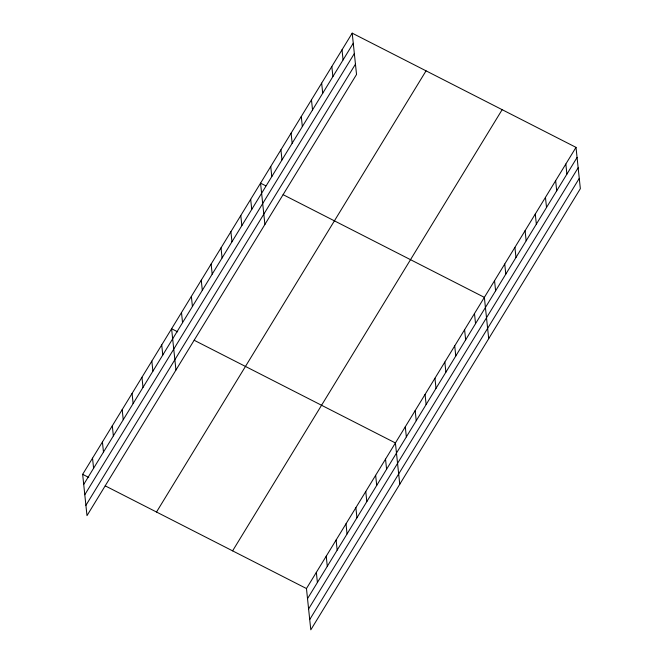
<?xml version="1.0" encoding="UTF-8"?>
<svg xmlns="http://www.w3.org/2000/svg" width="663" height="663" viewBox="0 0 663 663"><rect width="100%" height="100%" fill="white"/><g stroke="black" fill="none" stroke-linecap="round" stroke-linejoin="round"><path stroke-width="0.99" d="M352.202 33.15L356.537 74.455L86.994 515.632L82.651 474.335L352.202 33.15L576.006 147.368L580.349 188.665L310.798 629.85L306.463 588.545L576.006 147.368M83.712 484.438L353.263 43.252M84.798 494.731L354.34 53.554M85.908 505.339L355.459 64.154M156.509 512.027L426.06 70.842M232.605 550.854L502.156 109.677M307.524 598.656L577.075 157.471M308.602 608.949L578.153 167.764M309.72 619.557L579.271 178.372M265.764 185.814L260.551 183.154L264.893 224.459M283.142 194.682L484.363 297.364L488.706 338.669M177.684 331.848L171.601 328.74L175.944 370.045M194.193 340.268L395.413 442.959L399.756 484.263M82.651 474.335L88.734 477.435M105.243 485.863L306.463 588.545M565.829 164.034L566.89 174.137M555.644 180.701L556.705 190.803M545.458 197.367L546.519 207.469M535.281 214.033L536.342 224.135M525.096 230.699L526.157 240.802M514.911 247.365L515.971 257.468M504.725 264.031L505.794 274.142M494.548 280.698L495.609 290.808M474.476 313.541L475.545 323.652M464.597 329.718L465.658 339.829M454.71 345.895L455.771 356.006M444.832 362.073L445.892 372.183M434.945 378.25L436.005 388.352M425.058 394.427L426.127 404.529M415.179 410.604L416.24 420.707M405.292 426.781L406.353 436.884M385.526 459.136L386.587 469.238M342.017 49.816L343.078 59.919M375.648 475.313L376.708 485.415M331.831 66.482L332.892 76.593M365.761 491.49L366.821 501.593M321.654 83.148L322.715 93.259M355.874 507.667L356.943 517.77M311.469 99.815L312.53 109.925M345.995 523.845L347.056 533.947M301.284 116.481L302.345 126.592M336.108 540.014L337.169 550.124M291.098 133.155L292.168 143.258M326.229 556.191L327.29 566.301M280.921 149.821L281.982 159.924M316.342 572.368L317.403 582.479M270.736 166.488L271.797 176.59M250.672 199.331L251.733 209.433M240.785 215.508L241.846 225.611M230.898 231.685L231.967 241.788M221.019 247.863L222.08 257.965M211.132 264.04L212.193 274.142M201.254 280.209L202.314 290.319M191.367 296.386L192.427 306.497M181.488 312.563L182.549 322.674M161.714 344.917L162.783 355.028M151.835 361.095L152.896 371.205M141.948 377.272L143.009 387.383M132.07 393.449L133.13 403.552M122.183 409.626L123.243 419.729M112.304 425.803L113.365 435.906M102.417 441.981L103.478 452.083M92.53 458.158L93.599 468.26"/></g></svg>
